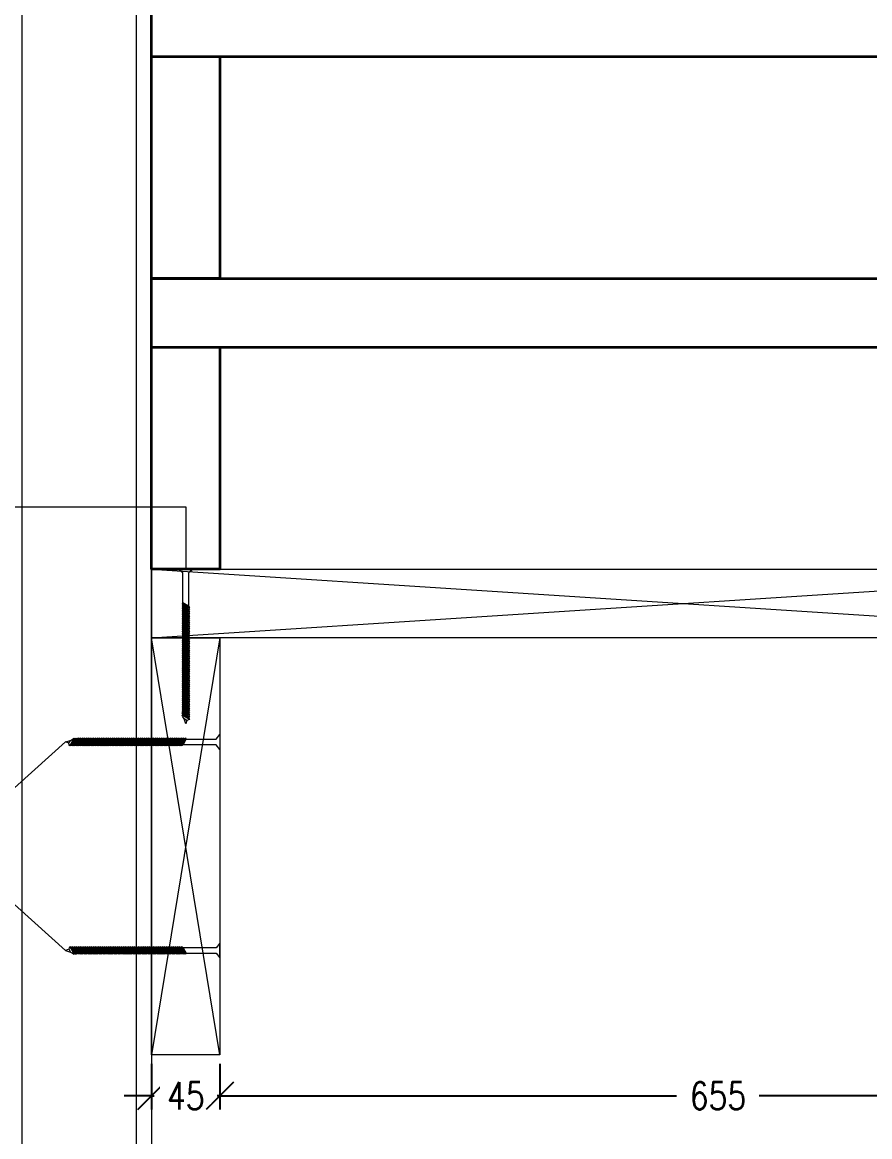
# Model space of a CAD drawing. Header units: metres. Extents: x -2 to 690, y -116 to 73.
# Drawn here: x 223.504 to 224.061, y 63.614 to 64.347 of the extents above; entities that cross this region are included whole.
import ezdxf

# ---------------------------------------------------------------- set-up
doc = ezdxf.new("R2010")
doc.units = ezdxf.units.M
doc.header["$LTSCALE"] = 5
doc.header["$MEASUREMENT"] = 0
doc.layers.get('0').update_dxf_attribs({"color": 30})
doc.layers.get('DEFPOINTS').update_dxf_attribs({"color": 210})
for name, color, linetype, lineweight in [('A-ANNO-DIMS', 3, 'Continuous', 18), ('A-ANNO-SYMB', 3, 'Continuous', 18), ('A-DETL-MBND', 3, 'Continuous', 18), ('A-ELEV-MBE1', 7, 'Continuous', 35), ('A-FURN', 8, 'Continuous', 18)]:
    doc.layers.add(name, color=color, linetype=linetype, lineweight=lineweight)
doc.styles.add('E-ROMANS', font='romans.shx', dxfattribs={"width": 0.8})
doc.dimstyles.new('E-0010_TICK_18', dxfattribs={"dimscale": 0.001, "dimtxt": 18, "dimasz": 18, "dimexe": 9, "dimexo": 6, "dimgap": 9, "dimtad": 0, "dimdec": 0, "dimlfac": 1000, "dimzin": 0, "dimdsep": 46, "dimtxsty": 'E-ROMANS', "dimblk": 'OBLIQUE', "dimcen": 9, "dimclrd": 256, "dimclre": 256, "dimclrt": 256, "dimadec": 0, "dimazin": 0, "dimtfac": 1, "dimtdec": 0, "dimtmove": 1, "dimatfit": 3, "dimldrblk": 'OPEN90', "dimfxl": 1, "dimtfill": 1, "dimtolj": 1, "dimtzin": 0, "dimarcsym": 0})

# ---------------------------------------------------------------- blocks, each defined once
blk = doc.blocks.new('_Oblique')
at = {"color": 0, "linetype": 'ByBlock', "lineweight": -2}
blk.add_line((-0.5, -0.5), (0.5, 0.5), dxfattribs=at)
blk = doc.blocks.new('*D1627')
at = {"layer": 'A-ANNO-DIMS', "lineweight": -2, "transparency": 16777216}
for p, q in [((223.58853, 63.6621), (223.58853, 63.63205)), ((223.63353, 63.6621), (223.63353, 63.63205)), ((223.58853, 63.64105), (223.57053, 63.64105)), ((223.58853, 63.64105), (223.59037, 63.64105)), ((223.63353, 63.64105), (223.63169, 63.64105)), ((223.63353, 63.64105), (223.65153, 63.64105))]:
    blk.add_line(p, q, dxfattribs=at)
at = {"layer": 'DEFPOINTS', "color": 0, "transparency": 16777216}
for p in [(223.58853, 63.6681), (223.63353, 63.6681), (223.63353, 63.64105)]:
    blk.add_point(p, dxfattribs=at)
at = {"layer": 'A-ANNO-DIMS', "lineweight": -2, "transparency": 16777216, "xscale": 0.018, "yscale": 0.018, "zscale": 0.018}
blk.add_blockref('_Oblique', (223.58853, 63.64105), dxfattribs=at)
at = {"layer": 'A-ANNO-DIMS', "lineweight": -2, "transparency": 16777216, "xscale": 0.018, "yscale": 0.018, "zscale": 0.018, "rotation": 180}
blk.add_blockref('_Oblique', (223.63353, 63.64105), dxfattribs=at)
at = {"layer": 'A-ANNO-DIMS', "transparency": 16777216, "insert": (223.61103, 63.64105), "char_height": 0.018, "attachment_point": 5, "style": 'E-ROMANS', "bg_fill": 3, "box_fill_scale": 1.25, "bg_fill_color": 256, "bg_fill_true_color": 13158600, "bg_fill_transparency": 0}
blk.add_mtext('\\A1;45', dxfattribs=at)
blk = doc.blocks.new('_Open90')
at = {"color": 0, "linetype": 'ByBlock', "lineweight": -2}
for p, q in [((-0.5, 0.5), (0, 0)), ((0, 0), (-1, 0)), ((0, 0), (-0.5, -0.5))]:
    blk.add_line(p, q, dxfattribs=at)
blk = doc.blocks.new('*D1628')
at = {"layer": 'A-ANNO-DIMS', "lineweight": -2, "transparency": 16777216}
for p, q in [((224.28853, 63.82406), (224.28853, 63.63205)), ((223.63353, 63.6621), (223.63353, 63.63205)), ((223.63353, 63.64105), (223.93386, 63.64105)), ((224.28853, 63.64105), (223.9882, 63.64105))]:
    blk.add_line(p, q, dxfattribs=at)
at = {"layer": 'DEFPOINTS', "color": 0, "transparency": 16777216}
for p in [(224.28853, 63.83006), (223.63353, 63.6681), (224.28853, 63.64105)]:
    blk.add_point(p, dxfattribs=at)
at = {"layer": 'A-ANNO-DIMS', "lineweight": -2, "transparency": 16777216, "xscale": 0.018, "yscale": 0.018, "zscale": 0.018, "rotation": 180}
blk.add_blockref('_Oblique', (223.63353, 63.64105), dxfattribs=at)
at = {"layer": 'A-ANNO-DIMS', "lineweight": -2, "transparency": 16777216, "xscale": 0.018, "yscale": 0.018, "zscale": 0.018}
blk.add_blockref('_Oblique', (224.28853, 63.64105), dxfattribs=at)
at = {"layer": 'A-ANNO-DIMS', "transparency": 16777216, "insert": (223.96103, 63.64105), "char_height": 0.018, "attachment_point": 5, "style": 'E-ROMANS', "bg_fill": 3, "box_fill_scale": 1.25, "bg_fill_color": 256, "bg_fill_true_color": 13158600, "bg_fill_transparency": 0}
blk.add_mtext('\\A1;655', dxfattribs=at)

msp = doc.modelspace()

# ---------------------------------------------------------------- linework, layer by layer
at = {"layer": 'A-ANNO-SYMB'}
for p, q in [((223.58853, 63.94224), (224.28853, 63.98724)), ((223.58853, 63.98724), (224.28853, 63.94224)), ((223.63353, 63.6681), (223.58853, 63.94224)), ((223.63353, 63.94224), (223.58853, 63.6681))]:
    msp.add_line(p, q, dxfattribs=at)
for points in [[(223.57853, 65.82576), (223.57853, 65.35147), (223.58853, 65.35148), (223.58853, 63.03147)], [(223.21083, 64.02821), (223.61103, 64.02821), (223.61103, 63.98724)], [(223.21083, 63.80517), (223.45575, 63.80517), (223.53193, 63.87371)], [(223.21083, 63.80517), (223.45575, 63.80517), (223.53193, 63.73664)]]:
    msp.add_lwpolyline(points, dxfattribs=at)
for points in [[(223.50353, 65.25147), (223.57853, 65.25147), (223.57853, 63.08147), (223.50353, 63.08147)], [(224.28853, 63.94224), (223.58853, 63.94224), (223.58853, 63.98724), (224.28853, 63.98724)], [(223.63353, 63.6681), (223.58853, 63.6681), (223.58853, 63.94224), (223.63353, 63.94224)]]:
    msp.add_lwpolyline(points, close=True, dxfattribs=at)
at = {"layer": 'A-DETL-MBND'}
msp.add_lwpolyline([(223.57853, 65.35147), (223.57853, 63.03147)], dxfattribs=at)
at = {"layer": 'A-ELEV-MBE1'}
for p, q in [((223.58853, 64.32424), (224.28853, 64.32424)), ((223.58853, 64.17824), (224.28853, 64.17824)), ((223.58853, 64.13324), (224.28853, 64.13324))]:
    msp.add_line(p, q, dxfattribs=at)
for points in [[(223.63353, 64.32424), (223.63353, 64.17824), (223.58853, 64.17824), (223.58853, 64.36924)], [(223.63353, 64.13324), (223.63353, 63.98724), (223.58853, 63.98724), (223.58853, 64.17824)]]:
    msp.add_lwpolyline(points, dxfattribs=at)
at = {"layer": 'A-FURN'}
for points in [[(223.60919, 63.9651), (223.60919, 63.98485), (223.60613, 63.98724), (223.61593, 63.98724), (223.61287, 63.98485), (223.61287, 63.96298), (223.61348, 63.96192), (223.61287, 63.96157), (223.61348, 63.96051), (223.61287, 63.96016), (223.61348, 63.9591), (223.61287, 63.95875), (223.61348, 63.95769), (223.61287, 63.95733), (223.61348, 63.95627), (223.61287, 63.95592), (223.61348, 63.95486), (223.61287, 63.95451), (223.61348, 63.95345), (223.61287, 63.9531), (223.61348, 63.95204), (223.61287, 63.95169), (223.61348, 63.95063), (223.61287, 63.95028), (223.61348, 63.94922), (223.61287, 63.94887), (223.61348, 63.94781), (223.61287, 63.94745), (223.61348, 63.94639), (223.61287, 63.94604), (223.61348, 63.94498), (223.61287, 63.94463), (223.61348, 63.94357), (223.61287, 63.94322), (223.61348, 63.94216), (223.61287, 63.94181), (223.61348, 63.94075), (223.61287, 63.9404), (223.61348, 63.93934), (223.61287, 63.93899), (223.61348, 63.93793), (223.61287, 63.93757), (223.61348, 63.93651), (223.61287, 63.93616), (223.61348, 63.9351), (223.61287, 63.93475), (223.61348, 63.93369), (223.61287, 63.93334), (223.61348, 63.93228), (223.61287, 63.93193), (223.61348, 63.93087), (223.61287, 63.93052), (223.61348, 63.92946), (223.61287, 63.92911), (223.61348, 63.92805), (223.61287, 63.92769), (223.61348, 63.92663), (223.61287, 63.92628), (223.61348, 63.92522), (223.61287, 63.92487), (223.61348, 63.92381), (223.61287, 63.92346), (223.61348, 63.9224), (223.61287, 63.92205), (223.61348, 63.92099), (223.61287, 63.92064), (223.61348, 63.91958), (223.61287, 63.91923), (223.61348, 63.91817), (223.61287, 63.91781), (223.61348, 63.91675), (223.61287, 63.9164), (223.61348, 63.91534), (223.61287, 63.91499), (223.61348, 63.91393), (223.61287, 63.91358), (223.61348, 63.91252), (223.61287, 63.91217), (223.61348, 63.91111), (223.61287, 63.91076), (223.61348, 63.9097), (223.61287, 63.90935), (223.61348, 63.90829), (223.61287, 63.90793), (223.61348, 63.90687), (223.61287, 63.90652), (223.61348, 63.90546), (223.61287, 63.90511), (223.61348, 63.90405), (223.61287, 63.9037), (223.61348, 63.90264), (223.61287, 63.90229), (223.61348, 63.90123), (223.61287, 63.90088), (223.61348, 63.89982), (223.61287, 63.89947), (223.61348, 63.89841), (223.61287, 63.89805), (223.61348, 63.89699), (223.61287, 63.89664), (223.61348, 63.89558), (223.61287, 63.89523), (223.61348, 63.89417), (223.61287, 63.89382), (223.61348, 63.89276), (223.61287, 63.89241), (223.61348, 63.89135), (223.61287, 63.891), (223.61348, 63.88994), (223.61287, 63.88958), (223.61348, 63.88852), (223.61287, 63.88817), (223.61179, 63.88782), (223.61103, 63.88564), (223.60997, 63.88894), (223.60919, 63.89029), (223.60858, 63.89135), (223.60919, 63.8917), (223.60858, 63.89277), (223.60919, 63.89312)], [(223.60919, 63.9651), (223.60858, 63.96475), (223.60919, 63.96369)], [(223.61348, 63.96192), (223.60858, 63.96475)], [(223.60919, 63.96369), (223.60858, 63.96334), (223.60919, 63.96228)], [(223.61287, 63.96298), (223.60919, 63.9651)], [(223.61287, 63.96157), (223.60919, 63.96369)], [(223.61348, 63.96051), (223.60858, 63.96334)], [(223.60919, 63.96228), (223.60858, 63.96193), (223.60919, 63.96087)], [(223.61348, 63.9591), (223.60858, 63.96193)], [(223.60919, 63.96087), (223.60858, 63.96052), (223.60919, 63.95945)], [(223.61348, 63.95769), (223.60858, 63.96052)], [(223.60919, 63.95946), (223.60858, 63.9591), (223.60919, 63.95804)], [(223.61348, 63.95627), (223.60858, 63.9591)], [(223.60919, 63.95805), (223.60858, 63.95769), (223.60919, 63.95663)], [(223.61348, 63.95486), (223.60858, 63.95769)], [(223.60919, 63.95663), (223.60858, 63.95628), (223.60919, 63.95522)], [(223.61348, 63.95345), (223.60858, 63.95628)], [(223.61287, 63.96016), (223.60919, 63.96228)], [(223.61287, 63.95875), (223.60919, 63.96087)], [(223.61287, 63.95733), (223.60919, 63.95945)], [(223.61287, 63.95592), (223.60919, 63.95804)], [(223.61287, 63.95451), (223.60919, 63.95663)], [(223.60919, 63.95522), (223.60858, 63.95487), (223.60919, 63.95381)], [(223.61348, 63.95204), (223.60858, 63.95487)], [(223.60919, 63.95381), (223.60858, 63.95346), (223.60919, 63.9524)], [(223.61348, 63.95063), (223.60858, 63.95346)], [(223.60919, 63.9524), (223.60858, 63.95205), (223.60919, 63.95099)], [(223.61348, 63.94922), (223.60858, 63.95205)], [(223.60919, 63.95099), (223.60858, 63.95064), (223.60919, 63.94957)], [(223.61348, 63.94781), (223.60858, 63.95064)], [(223.60919, 63.94958), (223.60858, 63.94922), (223.60919, 63.94816)], [(223.61348, 63.94639), (223.60858, 63.94922)], [(223.61287, 63.9531), (223.60919, 63.95522)], [(223.61287, 63.95169), (223.60919, 63.95381)], [(223.61287, 63.95028), (223.60919, 63.9524)], [(223.61287, 63.94887), (223.60919, 63.95099)], [(223.61287, 63.94745), (223.60919, 63.94957)], [(223.60919, 63.94817), (223.60858, 63.94781), (223.60919, 63.94675)], [(223.61348, 63.94498), (223.60858, 63.94781)], [(223.60919, 63.94675), (223.60858, 63.9464), (223.60919, 63.94534)], [(223.61348, 63.94357), (223.60858, 63.9464)], [(223.60919, 63.94534), (223.60858, 63.94499), (223.60919, 63.94393)], [(223.61348, 63.94216), (223.60858, 63.94499)], [(223.60919, 63.94393), (223.60858, 63.94358), (223.60919, 63.94252)], [(223.61348, 63.94075), (223.60858, 63.94358)], [(223.60919, 63.94252), (223.60858, 63.94217), (223.60919, 63.9411)], [(223.61348, 63.93934), (223.60858, 63.94217)], [(223.61287, 63.94604), (223.60919, 63.94816)], [(223.61287, 63.94463), (223.60919, 63.94675)], [(223.61287, 63.94322), (223.60919, 63.94534)], [(223.61287, 63.94181), (223.60919, 63.94393)], [(223.61287, 63.9404), (223.60919, 63.94252)], [(223.60919, 63.94111), (223.60858, 63.94075), (223.60919, 63.93969)], [(223.61348, 63.93793), (223.60858, 63.94075)], [(223.60919, 63.9397), (223.60858, 63.93934), (223.60919, 63.93828)], [(223.61348, 63.93651), (223.60858, 63.93934)], [(223.60919, 63.93829), (223.60858, 63.93793), (223.60919, 63.93687)], [(223.61348, 63.9351), (223.60858, 63.93793)], [(223.60919, 63.93687), (223.60858, 63.93652), (223.60919, 63.93546)], [(223.61348, 63.93369), (223.60858, 63.93652)], [(223.60919, 63.93546), (223.60858, 63.93511), (223.60919, 63.93405)], [(223.61348, 63.93228), (223.60858, 63.93511)], [(223.61287, 63.93899), (223.60919, 63.9411)], [(223.61287, 63.93757), (223.60919, 63.93969)], [(223.61287, 63.93616), (223.60919, 63.93828)], [(223.61287, 63.93475), (223.60919, 63.93687)], [(223.61287, 63.93334), (223.60919, 63.93546)], [(223.60919, 63.93405), (223.60858, 63.9337), (223.60919, 63.93264)], [(223.61348, 63.93087), (223.60858, 63.9337)], [(223.60919, 63.93264), (223.60858, 63.93229), (223.60919, 63.93122)], [(223.61348, 63.92946), (223.60858, 63.93229)], [(223.60919, 63.93123), (223.60858, 63.93087), (223.60919, 63.92981)], [(223.61348, 63.92805), (223.60858, 63.93087)], [(223.60919, 63.92982), (223.60858, 63.92946), (223.60919, 63.9284)], [(223.61348, 63.92663), (223.60858, 63.92946)], [(223.60919, 63.92841), (223.60858, 63.92805), (223.60919, 63.92699)], [(223.61348, 63.92522), (223.60858, 63.92805)], [(223.60919, 63.92699), (223.60858, 63.92664), (223.60919, 63.92558)], [(223.61287, 63.93193), (223.60919, 63.93405)], [(223.61287, 63.93052), (223.60919, 63.93264)], [(223.61287, 63.92911), (223.60919, 63.93122)], [(223.61287, 63.92769), (223.60919, 63.92981)], [(223.61287, 63.92628), (223.60919, 63.9284)], [(223.61287, 63.92487), (223.60919, 63.92699)], [(223.61348, 63.92381), (223.60858, 63.92664)], [(223.60919, 63.92558), (223.60858, 63.92523), (223.60919, 63.92417)], [(223.61348, 63.9224), (223.60858, 63.92523)], [(223.60919, 63.92417), (223.60858, 63.92382), (223.60919, 63.92276)], [(223.61348, 63.92099), (223.60858, 63.92382)], [(223.60919, 63.92276), (223.60858, 63.92241), (223.60919, 63.92134)], [(223.61348, 63.91958), (223.60858, 63.92241)], [(223.60919, 63.92135), (223.60858, 63.92099), (223.60919, 63.91993)], [(223.61348, 63.91817), (223.60858, 63.92099)], [(223.60919, 63.91994), (223.60858, 63.91958), (223.60919, 63.91852)], [(223.61348, 63.91675), (223.60858, 63.91958)], [(223.61287, 63.92346), (223.60919, 63.92558)], [(223.61287, 63.92205), (223.60919, 63.92417)], [(223.61287, 63.92064), (223.60919, 63.92276)], [(223.61287, 63.91923), (223.60919, 63.92134)], [(223.61287, 63.91781), (223.60919, 63.91993)], [(223.60919, 63.91853), (223.60858, 63.91817), (223.60919, 63.91711)], [(223.61348, 63.91534), (223.60858, 63.91817)], [(223.60919, 63.91711), (223.60858, 63.91676), (223.60919, 63.9157)], [(223.61348, 63.91393), (223.60858, 63.91676)], [(223.60919, 63.9157), (223.60858, 63.91535), (223.60919, 63.91429)], [(223.61348, 63.91252), (223.60858, 63.91535)], [(223.60919, 63.91429), (223.60858, 63.91394), (223.60919, 63.91288)], [(223.61348, 63.91111), (223.60858, 63.91394)], [(223.60919, 63.91288), (223.60858, 63.91253), (223.60919, 63.91146)], [(223.61348, 63.9097), (223.60858, 63.91253)], [(223.61287, 63.9164), (223.60919, 63.91852)], [(223.61287, 63.91499), (223.60919, 63.91711)], [(223.61287, 63.91358), (223.60919, 63.9157)], [(223.61287, 63.91217), (223.60919, 63.91429)], [(223.61287, 63.91076), (223.60919, 63.91288)], [(223.60919, 63.91147), (223.60858, 63.91111), (223.60919, 63.91005)], [(223.61348, 63.90829), (223.60858, 63.91111)], [(223.60919, 63.91006), (223.60858, 63.9097), (223.60919, 63.90864)], [(223.61348, 63.90687), (223.60858, 63.9097)], [(223.60919, 63.90865), (223.60858, 63.90829), (223.60919, 63.90723)], [(223.61348, 63.90546), (223.60858, 63.90829)], [(223.60919, 63.90723), (223.60858, 63.90688), (223.60919, 63.90582)], [(223.61348, 63.90405), (223.60858, 63.90688)], [(223.60919, 63.90582), (223.60858, 63.90547), (223.60919, 63.90441)], [(223.61348, 63.90264), (223.60858, 63.90547)], [(223.61287, 63.90935), (223.60919, 63.91146)], [(223.61287, 63.90793), (223.60919, 63.91005)], [(223.61287, 63.90652), (223.60919, 63.90864)], [(223.61287, 63.90511), (223.60919, 63.90723)], [(223.61287, 63.9037), (223.60919, 63.90582)], [(223.60919, 63.90441), (223.60858, 63.90406), (223.60919, 63.903)], [(223.61348, 63.90123), (223.60858, 63.90406)], [(223.60919, 63.903), (223.60858, 63.90265), (223.60919, 63.90158)], [(223.61348, 63.89982), (223.60858, 63.90265)], [(223.60919, 63.90159), (223.60858, 63.90123), (223.60919, 63.90017)], [(223.61348, 63.89841), (223.60858, 63.90123)], [(223.60919, 63.90018), (223.60858, 63.89982), (223.60919, 63.89876)], [(223.61348, 63.89699), (223.60858, 63.89982)], [(223.60919, 63.89877), (223.60858, 63.89841), (223.60919, 63.89735)], [(223.61348, 63.89558), (223.60858, 63.89841)], [(223.61287, 63.90229), (223.60919, 63.90441)], [(223.61287, 63.90088), (223.60919, 63.903)], [(223.61287, 63.89947), (223.60919, 63.90158)], [(223.61287, 63.89805), (223.60919, 63.90017)], [(223.61287, 63.89664), (223.60919, 63.89876)], [(223.60919, 63.89735), (223.60858, 63.897), (223.60919, 63.89594)], [(223.61348, 63.89417), (223.60858, 63.897)], [(223.60919, 63.89594), (223.60858, 63.89559), (223.60919, 63.89453)], [(223.61348, 63.89276), (223.60858, 63.89559)], [(223.60919, 63.89453), (223.60858, 63.89418), (223.60919, 63.89312)], [(223.61348, 63.89135), (223.60858, 63.89418)], [(223.61348, 63.88994), (223.60858, 63.89277)], [(223.61348, 63.88852), (223.60858, 63.89135)], [(223.61287, 63.89523), (223.60919, 63.89735)], [(223.61287, 63.89382), (223.60919, 63.89594)], [(223.61287, 63.89241), (223.60919, 63.89453)], [(223.61287, 63.891), (223.60919, 63.89312)], [(223.61287, 63.88958), (223.60919, 63.8917)], [(223.61179, 63.88782), (223.60997, 63.88894)], [(223.61139, 63.87555), (223.63114, 63.87555), (223.63353, 63.87861), (223.63353, 63.8688), (223.63114, 63.87187), (223.60927, 63.87187), (223.60821, 63.87126), (223.60786, 63.87187), (223.6068, 63.87126), (223.60645, 63.87187), (223.60539, 63.87126), (223.60503, 63.87187), (223.60397, 63.87126), (223.60362, 63.87187), (223.60256, 63.87126), (223.60221, 63.87187), (223.60115, 63.87126), (223.6008, 63.87187), (223.59974, 63.87126), (223.59939, 63.87187), (223.59833, 63.87126), (223.59798, 63.87187), (223.59692, 63.87126), (223.59657, 63.87187), (223.59551, 63.87126), (223.59515, 63.87187), (223.59409, 63.87126), (223.59374, 63.87187), (223.59268, 63.87126), (223.59233, 63.87187), (223.59127, 63.87126), (223.59092, 63.87187), (223.58986, 63.87126), (223.58951, 63.87187), (223.58845, 63.87126), (223.5881, 63.87187), (223.58704, 63.87126), (223.58669, 63.87187), (223.58563, 63.87126), (223.58527, 63.87187), (223.58421, 63.87126), (223.58386, 63.87187), (223.5828, 63.87126), (223.58245, 63.87187), (223.58139, 63.87126), (223.58104, 63.87187), (223.57998, 63.87126), (223.57963, 63.87187), (223.57857, 63.87126), (223.57822, 63.87187), (223.57716, 63.87126), (223.57681, 63.87187), (223.57575, 63.87126), (223.57539, 63.87187), (223.57433, 63.87126), (223.57398, 63.87187), (223.57292, 63.87126), (223.57257, 63.87187), (223.57151, 63.87126), (223.57116, 63.87187), (223.5701, 63.87126), (223.56975, 63.87187), (223.56869, 63.87126), (223.56834, 63.87187), (223.56728, 63.87126), (223.56693, 63.87187), (223.56587, 63.87126), (223.56551, 63.87187), (223.56445, 63.87126), (223.5641, 63.87187), (223.56304, 63.87126), (223.56269, 63.87187), (223.56163, 63.87126), (223.56128, 63.87187), (223.56022, 63.87126), (223.55987, 63.87187), (223.55881, 63.87126), (223.55846, 63.87187), (223.5574, 63.87126), (223.55704, 63.87187), (223.55598, 63.87126), (223.55563, 63.87187), (223.55457, 63.87126), (223.55422, 63.87187), (223.55316, 63.87126), (223.55281, 63.87187), (223.55175, 63.87126), (223.5514, 63.87187), (223.55034, 63.87126), (223.54999, 63.87187), (223.54893, 63.87126), (223.54858, 63.87187), (223.54752, 63.87126), (223.54716, 63.87187), (223.5461, 63.87126), (223.54575, 63.87187), (223.54469, 63.87126), (223.54434, 63.87187), (223.54328, 63.87126), (223.54293, 63.87187), (223.54187, 63.87126), (223.54152, 63.87187), (223.54046, 63.87126), (223.54011, 63.87187), (223.53905, 63.87126), (223.5387, 63.87187), (223.53764, 63.87126), (223.53728, 63.87187), (223.53622, 63.87126), (223.53587, 63.87187), (223.53481, 63.87126), (223.53446, 63.87187), (223.53411, 63.87295), (223.53193, 63.87371), (223.53523, 63.87476), (223.53658, 63.87555), (223.53764, 63.87616), (223.53799, 63.87555), (223.53905, 63.87616), (223.53941, 63.87555)], [(223.53481, 63.87126), (223.53764, 63.87616)], [(223.53622, 63.87126), (223.53905, 63.87616)], [(223.53764, 63.87126), (223.54047, 63.87616)], [(223.53905, 63.87126), (223.54188, 63.87616)], [(223.54082, 63.87555), (223.54047, 63.87616), (223.5394, 63.87555)], [(223.54046, 63.87126), (223.54329, 63.87616)], [(223.54223, 63.87555), (223.54188, 63.87616), (223.54082, 63.87555)], [(223.54187, 63.87126), (223.5447, 63.87616)], [(223.54364, 63.87555), (223.54329, 63.87616), (223.54223, 63.87555)], [(223.54328, 63.87126), (223.54611, 63.87616)], [(223.54505, 63.87555), (223.5447, 63.87616), (223.54364, 63.87555)], [(223.54469, 63.87126), (223.54752, 63.87616)], [(223.54646, 63.87555), (223.54611, 63.87616), (223.54505, 63.87555)], [(223.5461, 63.87126), (223.54893, 63.87616)], [(223.54788, 63.87555), (223.54752, 63.87616), (223.54646, 63.87555)], [(223.54752, 63.87126), (223.55035, 63.87616)], [(223.54929, 63.87555), (223.54893, 63.87616), (223.54787, 63.87555)], [(223.54893, 63.87126), (223.55176, 63.87616)], [(223.5507, 63.87555), (223.55035, 63.87616), (223.54928, 63.87555)], [(223.55034, 63.87126), (223.55317, 63.87616)], [(223.55211, 63.87555), (223.55176, 63.87616), (223.5507, 63.87555)], [(223.55175, 63.87126), (223.55458, 63.87616)], [(223.55352, 63.87555), (223.55317, 63.87616), (223.55211, 63.87555)], [(223.55316, 63.87126), (223.55599, 63.87616)], [(223.55493, 63.87555), (223.55458, 63.87616), (223.55352, 63.87555)], [(223.55457, 63.87126), (223.5574, 63.87616)], [(223.55634, 63.87555), (223.55599, 63.87616), (223.55493, 63.87555)], [(223.55598, 63.87126), (223.55881, 63.87616)], [(223.55776, 63.87555), (223.5574, 63.87616), (223.55634, 63.87555)], [(223.5574, 63.87126), (223.56023, 63.87616)], [(223.55917, 63.87555), (223.55881, 63.87616), (223.55775, 63.87555)], [(223.55881, 63.87126), (223.56164, 63.87616)], [(223.56058, 63.87555), (223.56023, 63.87616), (223.55916, 63.87555)], [(223.56022, 63.87126), (223.56305, 63.87616)], [(223.56199, 63.87555), (223.56164, 63.87616), (223.56058, 63.87555)], [(223.56163, 63.87126), (223.56446, 63.87616)], [(223.5634, 63.87555), (223.56305, 63.87616), (223.56199, 63.87555)], [(223.56304, 63.87126), (223.56587, 63.87616)], [(223.56481, 63.87555), (223.56446, 63.87616), (223.5634, 63.87555)], [(223.56445, 63.87126), (223.56728, 63.87616)], [(223.56623, 63.87555), (223.56587, 63.87616), (223.56481, 63.87555)], [(223.56587, 63.87126), (223.56869, 63.87616)], [(223.56764, 63.87555), (223.56728, 63.87616), (223.56622, 63.87555)], [(223.56728, 63.87126), (223.57011, 63.87616)], [(223.56905, 63.87555), (223.56869, 63.87616), (223.56763, 63.87555)], [(223.56869, 63.87126), (223.57152, 63.87616)], [(223.57046, 63.87555), (223.57011, 63.87616), (223.56904, 63.87555)], [(223.5701, 63.87126), (223.57293, 63.87616)], [(223.57187, 63.87555), (223.57152, 63.87616), (223.57046, 63.87555)], [(223.57151, 63.87126), (223.57434, 63.87616)], [(223.57328, 63.87555), (223.57293, 63.87616), (223.57187, 63.87555)], [(223.57292, 63.87126), (223.57575, 63.87616)], [(223.57469, 63.87555), (223.57434, 63.87616), (223.57328, 63.87555)], [(223.57433, 63.87126), (223.57716, 63.87616)], [(223.57611, 63.87555), (223.57575, 63.87616), (223.57469, 63.87555)], [(223.57575, 63.87126), (223.57857, 63.87616)], [(223.57752, 63.87555), (223.57716, 63.87616), (223.5761, 63.87555)], [(223.57716, 63.87126), (223.57999, 63.87616)], [(223.57893, 63.87555), (223.57857, 63.87616), (223.57751, 63.87555)], [(223.57857, 63.87126), (223.5814, 63.87616)], [(223.58034, 63.87555), (223.57999, 63.87616), (223.57892, 63.87555)], [(223.57998, 63.87126), (223.58281, 63.87616)], [(223.58175, 63.87555), (223.5814, 63.87616), (223.58034, 63.87555)], [(223.58139, 63.87126), (223.58422, 63.87616)], [(223.58316, 63.87555), (223.58281, 63.87616), (223.58175, 63.87555)], [(223.5828, 63.87126), (223.58563, 63.87616)], [(223.58457, 63.87555), (223.58422, 63.87616), (223.58316, 63.87555)], [(223.58421, 63.87126), (223.58704, 63.87616)], [(223.58599, 63.87555), (223.58563, 63.87616), (223.58457, 63.87555)], [(223.58563, 63.87126), (223.58845, 63.87616)], [(223.5874, 63.87555), (223.58704, 63.87616), (223.58598, 63.87555)], [(223.58704, 63.87126), (223.58987, 63.87616)], [(223.58881, 63.87555), (223.58845, 63.87616), (223.58739, 63.87555)], [(223.58845, 63.87126), (223.59128, 63.87616)], [(223.59022, 63.87555), (223.58987, 63.87616), (223.5888, 63.87555)], [(223.58986, 63.87126), (223.59269, 63.87616)], [(223.59163, 63.87555), (223.59128, 63.87616), (223.59022, 63.87555)], [(223.59127, 63.87126), (223.5941, 63.87616)], [(223.59304, 63.87555), (223.59269, 63.87616), (223.59163, 63.87555)], [(223.59268, 63.87126), (223.59551, 63.87616)], [(223.59445, 63.87555), (223.5941, 63.87616), (223.59304, 63.87555)], [(223.59409, 63.87126), (223.59692, 63.87616)], [(223.59587, 63.87555), (223.59551, 63.87616), (223.59445, 63.87555)], [(223.59551, 63.87126), (223.59833, 63.87616)], [(223.59728, 63.87555), (223.59692, 63.87616), (223.59586, 63.87555)], [(223.59692, 63.87126), (223.59975, 63.87616)], [(223.59869, 63.87555), (223.59833, 63.87616), (223.59727, 63.87555)], [(223.59833, 63.87126), (223.60116, 63.87616)], [(223.6001, 63.87555), (223.59975, 63.87616), (223.59868, 63.87555)], [(223.59974, 63.87126), (223.60257, 63.87616)], [(223.60151, 63.87555), (223.60116, 63.87616), (223.6001, 63.87555)], [(223.60115, 63.87126), (223.60398, 63.87616)], [(223.60292, 63.87555), (223.60257, 63.87616), (223.60151, 63.87555)], [(223.60256, 63.87126), (223.60539, 63.87616)], [(223.60433, 63.87555), (223.60398, 63.87616), (223.60292, 63.87555)], [(223.60397, 63.87126), (223.6068, 63.87616)], [(223.60575, 63.87555), (223.60539, 63.87616), (223.60433, 63.87555)], [(223.60539, 63.87126), (223.60821, 63.87616)], [(223.60716, 63.87555), (223.6068, 63.87616), (223.60574, 63.87555)], [(223.6068, 63.87126), (223.60963, 63.87616)], [(223.60857, 63.87555), (223.60821, 63.87616), (223.60715, 63.87555)], [(223.60821, 63.87126), (223.61104, 63.87616)], [(223.60998, 63.87555), (223.60963, 63.87616), (223.60856, 63.87555)], [(223.61139, 63.87555), (223.61104, 63.87616), (223.60998, 63.87555)], [(223.53411, 63.87295), (223.53523, 63.87476)], [(223.53587, 63.87187), (223.53799, 63.87555)], [(223.53728, 63.87187), (223.5394, 63.87555)], [(223.5387, 63.87187), (223.54082, 63.87555)], [(223.54011, 63.87187), (223.54223, 63.87555)], [(223.54152, 63.87187), (223.54364, 63.87555)], [(223.54293, 63.87187), (223.54505, 63.87555)], [(223.54434, 63.87187), (223.54646, 63.87555)], [(223.54575, 63.87187), (223.54787, 63.87555)], [(223.54716, 63.87187), (223.54928, 63.87555)], [(223.54858, 63.87187), (223.5507, 63.87555)], [(223.54999, 63.87187), (223.55211, 63.87555)], [(223.5514, 63.87187), (223.55352, 63.87555)], [(223.55281, 63.87187), (223.55493, 63.87555)], [(223.55422, 63.87187), (223.55634, 63.87555)], [(223.55563, 63.87187), (223.55775, 63.87555)], [(223.55704, 63.87187), (223.55916, 63.87555)], [(223.55846, 63.87187), (223.56058, 63.87555)], [(223.55987, 63.87187), (223.56199, 63.87555)], [(223.56128, 63.87187), (223.5634, 63.87555)], [(223.56269, 63.87187), (223.56481, 63.87555)], [(223.5641, 63.87187), (223.56622, 63.87555)], [(223.56551, 63.87187), (223.56763, 63.87555)], [(223.56693, 63.87187), (223.56904, 63.87555)], [(223.56834, 63.87187), (223.57046, 63.87555)], [(223.56975, 63.87187), (223.57187, 63.87555)], [(223.57116, 63.87187), (223.57328, 63.87555)], [(223.57257, 63.87187), (223.57469, 63.87555)], [(223.57398, 63.87187), (223.5761, 63.87555)], [(223.57539, 63.87187), (223.57751, 63.87555)], [(223.57681, 63.87187), (223.57892, 63.87555)], [(223.57822, 63.87187), (223.58034, 63.87555)], [(223.57963, 63.87187), (223.58175, 63.87555)], [(223.58104, 63.87187), (223.58316, 63.87555)], [(223.58245, 63.87187), (223.58457, 63.87555)], [(223.58386, 63.87187), (223.58598, 63.87555)], [(223.58527, 63.87187), (223.58739, 63.87555)], [(223.58669, 63.87187), (223.5888, 63.87555)], [(223.5881, 63.87187), (223.59022, 63.87555)], [(223.58951, 63.87187), (223.59163, 63.87555)], [(223.59092, 63.87187), (223.59304, 63.87555)], [(223.59233, 63.87187), (223.59445, 63.87555)], [(223.59374, 63.87187), (223.59586, 63.87555)], [(223.59515, 63.87187), (223.59727, 63.87555)], [(223.59657, 63.87187), (223.59868, 63.87555)], [(223.59798, 63.87187), (223.6001, 63.87555)], [(223.59939, 63.87187), (223.60151, 63.87555)], [(223.6008, 63.87187), (223.60292, 63.87555)], [(223.60221, 63.87187), (223.60433, 63.87555)], [(223.60362, 63.87187), (223.60574, 63.87555)], [(223.60503, 63.87187), (223.60715, 63.87555)], [(223.60645, 63.87187), (223.60856, 63.87555)], [(223.60786, 63.87187), (223.60998, 63.87555)], [(223.60927, 63.87187), (223.61139, 63.87555)], [(223.53411, 63.7374), (223.53523, 63.73558)], [(223.53481, 63.73909), (223.53764, 63.73419)], [(223.53587, 63.73848), (223.53799, 63.7348)], [(223.53622, 63.73909), (223.53905, 63.73419)], [(223.53728, 63.73848), (223.5394, 63.7348)], [(223.53764, 63.73909), (223.54047, 63.73419)], [(223.5387, 63.73848), (223.54082, 63.7348)], [(223.53905, 63.73909), (223.54188, 63.73419)], [(223.54011, 63.73848), (223.54223, 63.7348)], [(223.54046, 63.73909), (223.54329, 63.73419)], [(223.54152, 63.73848), (223.54364, 63.7348)], [(223.54187, 63.73909), (223.5447, 63.73419)], [(223.54293, 63.73848), (223.54505, 63.7348)], [(223.54328, 63.73909), (223.54611, 63.73419)], [(223.54434, 63.73848), (223.54646, 63.7348)], [(223.54469, 63.73909), (223.54752, 63.73419)], [(223.54575, 63.73848), (223.54787, 63.7348)], [(223.5461, 63.73909), (223.54893, 63.73419)], [(223.54716, 63.73848), (223.54928, 63.7348)], [(223.54752, 63.73909), (223.55035, 63.73419)], [(223.54858, 63.73848), (223.5507, 63.7348)], [(223.54893, 63.73909), (223.55176, 63.73419)], [(223.54999, 63.73848), (223.55211, 63.7348)], [(223.55034, 63.73909), (223.55317, 63.73419)], [(223.5514, 63.73848), (223.55352, 63.7348)], [(223.55175, 63.73909), (223.55458, 63.73419)], [(223.55281, 63.73848), (223.55493, 63.7348)], [(223.55316, 63.73909), (223.55599, 63.73419)], [(223.55422, 63.73848), (223.55634, 63.7348)], [(223.55457, 63.73909), (223.5574, 63.73419)], [(223.55563, 63.73848), (223.55775, 63.7348)], [(223.55598, 63.73909), (223.55881, 63.73419)], [(223.55704, 63.73848), (223.55916, 63.7348)], [(223.5574, 63.73909), (223.56023, 63.73419)], [(223.55846, 63.73848), (223.56058, 63.7348)], [(223.55881, 63.73909), (223.56164, 63.73419)], [(223.55987, 63.73848), (223.56199, 63.7348)], [(223.56022, 63.73909), (223.56305, 63.73419)], [(223.56128, 63.73848), (223.5634, 63.7348)], [(223.56163, 63.73909), (223.56446, 63.73419)], [(223.56269, 63.73848), (223.56481, 63.7348)], [(223.56304, 63.73909), (223.56587, 63.73419)], [(223.5641, 63.73848), (223.56622, 63.7348)], [(223.56445, 63.73909), (223.56728, 63.73419)], [(223.56551, 63.73848), (223.56763, 63.7348)], [(223.56587, 63.73909), (223.56869, 63.73419)], [(223.56693, 63.73848), (223.56904, 63.7348)], [(223.56728, 63.73909), (223.57011, 63.73419)], [(223.56834, 63.73848), (223.57046, 63.7348)], [(223.56869, 63.73909), (223.57152, 63.73419)], [(223.56975, 63.73848), (223.57187, 63.7348)], [(223.5701, 63.73909), (223.57293, 63.73419)], [(223.57116, 63.73848), (223.57328, 63.7348)], [(223.57151, 63.73909), (223.57434, 63.73419)], [(223.57257, 63.73848), (223.57469, 63.7348)], [(223.57292, 63.73909), (223.57575, 63.73419)], [(223.57398, 63.73848), (223.5761, 63.7348)], [(223.57433, 63.73909), (223.57716, 63.73419)], [(223.57539, 63.73848), (223.57751, 63.7348)], [(223.57575, 63.73909), (223.57857, 63.73419)], [(223.57681, 63.73848), (223.57892, 63.7348)], [(223.57716, 63.73909), (223.57999, 63.73419)], [(223.57822, 63.73848), (223.58034, 63.7348)], [(223.57857, 63.73909), (223.5814, 63.73419)], [(223.57963, 63.73848), (223.58175, 63.7348)], [(223.57998, 63.73909), (223.58281, 63.73419)], [(223.58104, 63.73848), (223.58316, 63.7348)], [(223.58139, 63.73909), (223.58422, 63.73419)], [(223.58245, 63.73848), (223.58457, 63.7348)], [(223.5828, 63.73909), (223.58563, 63.73419)], [(223.58386, 63.73848), (223.58598, 63.7348)], [(223.58421, 63.73909), (223.58704, 63.73419)], [(223.58527, 63.73848), (223.58739, 63.7348)], [(223.58563, 63.73909), (223.58845, 63.73419)], [(223.58669, 63.73848), (223.5888, 63.7348)], [(223.58704, 63.73909), (223.58987, 63.73419)], [(223.5881, 63.73848), (223.59022, 63.7348)], [(223.58845, 63.73909), (223.59128, 63.73419)], [(223.58951, 63.73848), (223.59163, 63.7348)], [(223.58986, 63.73909), (223.59269, 63.73419)], [(223.59092, 63.73848), (223.59304, 63.7348)], [(223.59127, 63.73909), (223.5941, 63.73419)], [(223.59233, 63.73848), (223.59445, 63.7348)], [(223.59268, 63.73909), (223.59551, 63.73419)], [(223.59374, 63.73848), (223.59586, 63.7348)], [(223.59409, 63.73909), (223.59692, 63.73419)], [(223.59515, 63.73848), (223.59727, 63.7348)], [(223.59551, 63.73909), (223.59833, 63.73419)], [(223.59657, 63.73848), (223.59868, 63.7348)], [(223.59692, 63.73909), (223.59975, 63.73419)], [(223.59798, 63.73848), (223.6001, 63.7348)], [(223.59833, 63.73909), (223.60116, 63.73419)], [(223.59939, 63.73848), (223.60151, 63.7348)], [(223.59974, 63.73909), (223.60257, 63.73419)], [(223.6008, 63.73848), (223.60292, 63.7348)], [(223.60115, 63.73909), (223.60398, 63.73419)], [(223.60221, 63.73848), (223.60433, 63.7348)], [(223.60256, 63.73909), (223.60539, 63.73419)], [(223.60362, 63.73848), (223.60574, 63.7348)], [(223.60397, 63.73909), (223.6068, 63.73419)], [(223.60503, 63.73848), (223.60715, 63.7348)], [(223.60539, 63.73909), (223.60821, 63.73419)], [(223.60645, 63.73848), (223.60856, 63.7348)], [(223.6068, 63.73909), (223.60963, 63.73419)], [(223.60786, 63.73848), (223.60998, 63.7348)], [(223.60821, 63.73909), (223.61104, 63.73419)], [(223.60927, 63.73848), (223.61139, 63.7348)], [(223.54082, 63.7348), (223.54047, 63.73419), (223.5394, 63.7348)], [(223.54223, 63.7348), (223.54188, 63.73419), (223.54082, 63.7348)], [(223.54364, 63.7348), (223.54329, 63.73419), (223.54223, 63.7348)], [(223.54505, 63.7348), (223.5447, 63.73419), (223.54364, 63.7348)], [(223.54646, 63.7348), (223.54611, 63.73419), (223.54505, 63.7348)], [(223.54788, 63.7348), (223.54752, 63.73419), (223.54646, 63.7348)], [(223.54929, 63.7348), (223.54893, 63.73419), (223.54787, 63.7348)], [(223.5507, 63.7348), (223.55035, 63.73419), (223.54928, 63.7348)], [(223.55211, 63.7348), (223.55176, 63.73419), (223.5507, 63.7348)], [(223.55352, 63.7348), (223.55317, 63.73419), (223.55211, 63.7348)], [(223.55493, 63.7348), (223.55458, 63.73419), (223.55352, 63.7348)], [(223.55634, 63.7348), (223.55599, 63.73419), (223.55493, 63.7348)], [(223.55776, 63.7348), (223.5574, 63.73419), (223.55634, 63.7348)], [(223.55917, 63.7348), (223.55881, 63.73419), (223.55775, 63.7348)], [(223.56058, 63.7348), (223.56023, 63.73419), (223.55916, 63.7348)], [(223.56199, 63.7348), (223.56164, 63.73419), (223.56058, 63.7348)], [(223.5634, 63.7348), (223.56305, 63.73419), (223.56199, 63.7348)], [(223.56481, 63.7348), (223.56446, 63.73419), (223.5634, 63.7348)], [(223.56623, 63.7348), (223.56587, 63.73419), (223.56481, 63.7348)], [(223.56764, 63.7348), (223.56728, 63.73419), (223.56622, 63.7348)], [(223.56905, 63.7348), (223.56869, 63.73419), (223.56763, 63.7348)], [(223.57046, 63.7348), (223.57011, 63.73419), (223.56904, 63.7348)], [(223.57187, 63.7348), (223.57152, 63.73419), (223.57046, 63.7348)], [(223.57328, 63.7348), (223.57293, 63.73419), (223.57187, 63.7348)], [(223.57469, 63.7348), (223.57434, 63.73419), (223.57328, 63.7348)], [(223.57611, 63.7348), (223.57575, 63.73419), (223.57469, 63.7348)], [(223.57752, 63.7348), (223.57716, 63.73419), (223.5761, 63.7348)], [(223.57893, 63.7348), (223.57857, 63.73419), (223.57751, 63.7348)], [(223.58034, 63.7348), (223.57999, 63.73419), (223.57892, 63.7348)], [(223.58175, 63.7348), (223.5814, 63.73419), (223.58034, 63.7348)], [(223.58316, 63.7348), (223.58281, 63.73419), (223.58175, 63.7348)], [(223.58457, 63.7348), (223.58422, 63.73419), (223.58316, 63.7348)], [(223.58599, 63.7348), (223.58563, 63.73419), (223.58457, 63.7348)], [(223.5874, 63.7348), (223.58704, 63.73419), (223.58598, 63.7348)], [(223.58881, 63.7348), (223.58845, 63.73419), (223.58739, 63.7348)], [(223.59022, 63.7348), (223.58987, 63.73419), (223.5888, 63.7348)], [(223.59163, 63.7348), (223.59128, 63.73419), (223.59022, 63.7348)], [(223.59304, 63.7348), (223.59269, 63.73419), (223.59163, 63.7348)], [(223.59445, 63.7348), (223.5941, 63.73419), (223.59304, 63.7348)], [(223.59587, 63.7348), (223.59551, 63.73419), (223.59445, 63.7348)], [(223.59728, 63.7348), (223.59692, 63.73419), (223.59586, 63.7348)], [(223.59869, 63.7348), (223.59833, 63.73419), (223.59727, 63.7348)], [(223.6001, 63.7348), (223.59975, 63.73419), (223.59868, 63.7348)], [(223.60151, 63.7348), (223.60116, 63.73419), (223.6001, 63.7348)], [(223.60292, 63.7348), (223.60257, 63.73419), (223.60151, 63.7348)], [(223.60433, 63.7348), (223.60398, 63.73419), (223.60292, 63.7348)], [(223.60575, 63.7348), (223.60539, 63.73419), (223.60433, 63.7348)], [(223.60716, 63.7348), (223.6068, 63.73419), (223.60574, 63.7348)], [(223.60857, 63.7348), (223.60821, 63.73419), (223.60715, 63.7348)], [(223.60998, 63.7348), (223.60963, 63.73419), (223.60856, 63.7348)], [(223.61139, 63.7348), (223.61104, 63.73419), (223.60998, 63.7348)]]:
    msp.add_lwpolyline(points, dxfattribs=at)

# ---------------------------------------------------------------- next in the draw order: dimensions: what is measured, and where the dimension line sits
at = {"layer": 'A-ANNO-DIMS'}
dim = msp.add_linear_dim(base=(223.63353, 63.64105), p1=(223.58853, 63.6681), p2=(223.63353, 63.6681), dimstyle='E-0010_TICK_18', dxfattribs=at)
dim.commit()
dim.dimension.update_dxf_attribs({"geometry": '*D1627', "text_midpoint": (223.61103, 63.64105)})

# ---------------------------------------------------------------- next in the draw order: dimensions: what is measured, and where the dimension line sits
dim = msp.add_linear_dim(base=(224.28853, 63.64105), p1=(223.63353, 63.6681), p2=(224.28853, 63.83006), dimstyle='E-0010_TICK_18', dxfattribs=at)
dim.commit()
dim.dimension.update_dxf_attribs({"geometry": '*D1628', "text_midpoint": (223.96103, 63.64105)})

# ---------------------------------------------------------------- next in the draw order: linework, layer by layer
at = {"layer": 'A-FURN'}
msp.add_lwpolyline([(223.61139, 63.7348), (223.63114, 63.7348), (223.63353, 63.73173), (223.63353, 63.74154), (223.63114, 63.73848), (223.60927, 63.73848), (223.60821, 63.73909), (223.60786, 63.73848), (223.6068, 63.73909), (223.60645, 63.73848), (223.60539, 63.73909), (223.60503, 63.73848), (223.60397, 63.73909), (223.60362, 63.73848), (223.60256, 63.73909), (223.60221, 63.73848), (223.60115, 63.73909), (223.6008, 63.73848), (223.59974, 63.73909), (223.59939, 63.73848), (223.59833, 63.73909), (223.59798, 63.73848), (223.59692, 63.73909), (223.59657, 63.73848), (223.59551, 63.73909), (223.59515, 63.73848), (223.59409, 63.73909), (223.59374, 63.73848), (223.59268, 63.73909), (223.59233, 63.73848), (223.59127, 63.73909), (223.59092, 63.73848), (223.58986, 63.73909), (223.58951, 63.73848), (223.58845, 63.73909), (223.5881, 63.73848), (223.58704, 63.73909), (223.58669, 63.73848), (223.58563, 63.73909), (223.58527, 63.73848), (223.58421, 63.73909), (223.58386, 63.73848), (223.5828, 63.73909), (223.58245, 63.73848), (223.58139, 63.73909), (223.58104, 63.73848), (223.57998, 63.73909), (223.57963, 63.73848), (223.57857, 63.73909), (223.57822, 63.73848), (223.57716, 63.73909), (223.57681, 63.73848), (223.57575, 63.73909), (223.57539, 63.73848), (223.57433, 63.73909), (223.57398, 63.73848), (223.57292, 63.73909), (223.57257, 63.73848), (223.57151, 63.73909), (223.57116, 63.73848), (223.5701, 63.73909), (223.56975, 63.73848), (223.56869, 63.73909), (223.56834, 63.73848), (223.56728, 63.73909), (223.56693, 63.73848), (223.56587, 63.73909), (223.56551, 63.73848), (223.56445, 63.73909), (223.5641, 63.73848), (223.56304, 63.73909), (223.56269, 63.73848), (223.56163, 63.73909), (223.56128, 63.73848), (223.56022, 63.73909), (223.55987, 63.73848), (223.55881, 63.73909), (223.55846, 63.73848), (223.5574, 63.73909), (223.55704, 63.73848), (223.55598, 63.73909), (223.55563, 63.73848), (223.55457, 63.73909), (223.55422, 63.73848), (223.55316, 63.73909), (223.55281, 63.73848), (223.55175, 63.73909), (223.5514, 63.73848), (223.55034, 63.73909), (223.54999, 63.73848), (223.54893, 63.73909), (223.54858, 63.73848), (223.54752, 63.73909), (223.54716, 63.73848), (223.5461, 63.73909), (223.54575, 63.73848), (223.54469, 63.73909), (223.54434, 63.73848), (223.54328, 63.73909), (223.54293, 63.73848), (223.54187, 63.73909), (223.54152, 63.73848), (223.54046, 63.73909), (223.54011, 63.73848), (223.53905, 63.73909), (223.5387, 63.73848), (223.53764, 63.73909), (223.53728, 63.73848), (223.53622, 63.73909), (223.53587, 63.73848), (223.53481, 63.73909), (223.53446, 63.73848), (223.53411, 63.7374), (223.53193, 63.73664), (223.53523, 63.73558), (223.53658, 63.7348), (223.53764, 63.73419), (223.53799, 63.7348), (223.53905, 63.73419), (223.53941, 63.7348)], dxfattribs=at)

doc.saveas('drawing.dxf')
